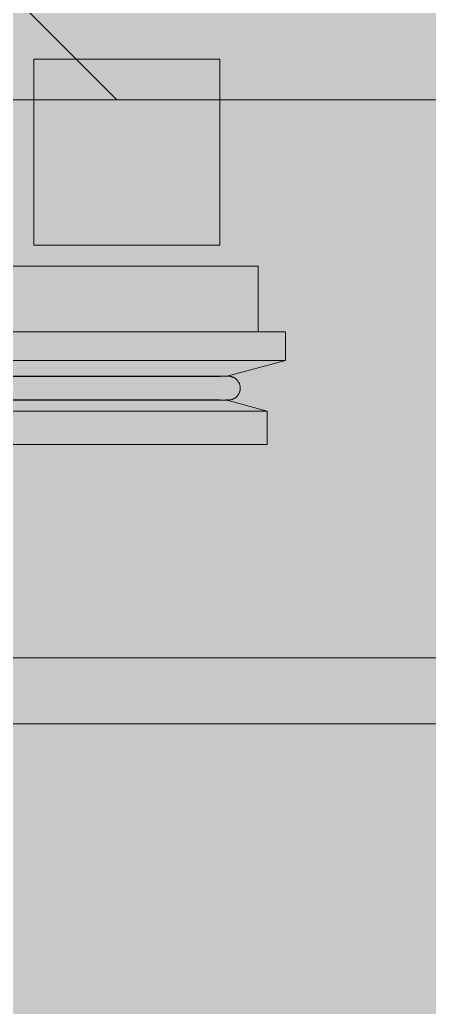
# Model space of a CAD drawing. Header units: inches. Extents: x -445 to 366, y -514 to 778.
# Drawn here: x -72.65 to -68.49, y 266.11 to 276.14 of the extents above; entities that cross this region are included whole.
import ezdxf

# ---------------------------------------------------------------- set-up
doc = ezdxf.new("R2010")
doc.units = ezdxf.units.IN
doc.header["$MEASUREMENT"] = 0
for name, color, linetype, lineweight in [('A-DETL-GENF', 92, 'Continuous', 9), ('A-WALL', 113, 'Continuous', 9), ('A-WALL-PATT', 111, 'Continuous', 13), ('I-WALL', 2, 'Continuous', 9), ('Q-SPCQ', 91, 'Continuous', 9)]:
    doc.layers.add(name, color=color, linetype=linetype, lineweight=lineweight)

# ---------------------------------------------------------------- blocks, each defined once
blk = doc.blocks.new('Hecht_PAD_AA-Arch_detached_rvt-1-Test Fit - Mezzanine Plan')
at = {"layer": 'A-WALL-PATT'}
h = blk.add_hatch(dxfattribs=at)
h.set_pattern_fill('FP_19', color=256, style=0, pattern_type=2)
h.set_pattern_definition([(45, (0, 0), (-8.4853, 8.4853), []), (135, (0, 0), (-8.4853, -8.4853), [])])
h.paths.add_polyline_path([(-75.01, 275.331), (-44.487, 275.331), (-36.862, 282.956), (-140.487, 282.956), (-92.487, 279.143), (-140.487, 275.331), (-75.446, 275.331)], flags=0)
at = {"layer": 'I-WALL'}
for p, q in [((-72.951, 275.331), (-72.51, 275.331)), ((-72.51, 275.331), (-70.62, 275.331)), ((-70.62, 275.331), (-44.487, 275.331))]:
    blk.add_line(p, q, dxfattribs=at)
blk = doc.blocks.new('schindler-3300na_traction_elevator_machine_room-less_general_purpose_front_or_front-rear_opening_2100-3500_capacity_3300bim - 3500 Front-2750691-Test Fit - Mezzanine Plan')
at = {"layer": 'Q-SPCQ'}
for p, q in [((47.008, -42.795), (47.008, 40.276)), ((40.669, -1.181), (40.669, -30.394)), ((41.339, -12.803), (41.339, -36.693)), ((41.339, -33.543), (41.339, -12.803)), ((41.339, -12.803), (41.339, -33.543)), ((41.339, -33.543), (41.339, -12.803)), ((41.339, -12.803), (41.339, -33.543)), ((41.339, -33.543), (41.339, -12.803)), ((41.339, -12.803), (41.339, -33.543)), ((44.359, -17.33), (44.359, -13.535)), ((44.359, -13.535), (44.359, -17.33)), ((43.844, -15.355), (43.844, -13.542)), ((43.844, -13.542), (43.844, -17.144)), ((45.319, -14.639), (45.319, -13.863)), ((45.319, -13.863), (45.319, -17.054)), ((43.508, -17.144), (43.508, -13.969)), ((43.508, -13.969), (43.508, -17.144)), ((44.65, -13.968), (44.65, -17.054)), ((44.65, -13.97), (44.65, -17.33)), ((44.65, -14.63), (44.65, -14.117)), ((43.961, -16.666), (43.961, -14.145)), ((43.961, -14.145), (43.961, -16.666)), ((44.197, -16.2), (44.197, -14.145)), ((44.197, -14.145), (44.197, -16.666)), ((44.65, -17.07), (44.65, -14.628)), ((44.65, -17.054), (44.65, -14.63)), ((45.319, -17.054), (45.319, -14.639)), ((45.532, -14.772), (45.532, -16.662)), ((45.532, -16.662), (45.532, -14.772)), ((45.532, -14.772), (47.422, -14.772)), ((47.422, -14.772), (45.532, -14.772)), ((47.422, -14.772), (47.422, -16.662)), ((47.422, -16.662), (47.422, -14.772)), ((43.844, -16.931), (43.844, -15.355)), ((44.197, -16.666), (44.197, -16.2)), ((43.844, -17.144), (43.961, -16.725)), ((44.197, -16.725), (44.359, -17.33)), ((47.422, -16.662), (45.532, -16.662)), ((47.422, -16.662), (45.532, -16.662)), ((43.844, -17.144), (43.844, -16.931)), ((43.508, -17.144), (43.844, -17.144)), ((44.65, -17.054), (45.319, -17.054)), ((44.65, -17.33), (44.65, -17.07)), ((44.359, -17.33), (44.65, -17.33))]:
    blk.add_line(p, q, dxfattribs=at)
at = {"layer": 'Q-SPCQ', "flags": 128}
for points in [[(43.958, -14.626), (43.958, -14.764), (43.958, -14.9), (43.958, -15.032), (43.958, -15.16), (43.958, -15.285), (43.958, -15.406), (43.958, -15.522), (43.958, -15.634), (43.958, -15.742), (43.958, -15.845), (43.958, -15.943), (43.958, -16.036), (43.958, -16.124), (43.958, -16.207), (43.958, -16.284), (43.958, -16.356), (43.958, -16.421), (43.958, -16.482), (43.958, -16.536), (43.958, -16.584), (43.958, -16.626), (43.958, -16.662), (43.958, -16.692), (43.958, -16.716), (43.958, -16.733), (43.958, -16.745), (43.958, -16.75), (43.958, -16.75)], [(44.2, -16.75), (44.2, -16.747), (44.2, -16.737), (44.2, -16.721), (44.2, -16.699), (44.2, -16.671), (44.2, -16.637), (44.2, -16.596), (44.2, -16.549), (44.2, -16.497), (44.2, -16.438), (44.2, -16.374), (44.2, -16.304), (44.2, -16.228), (44.2, -16.147), (44.2, -16.06), (44.2, -15.969), (44.2, -15.872), (44.2, -15.77), (44.2, -15.664), (44.2, -15.553), (44.2, -15.437), (44.2, -15.318), (44.2, -15.194), (44.2, -15.067), (44.2, -14.936), (44.2, -14.801), (44.2, -14.663), (44.2, -14.523)], [(44.2, -14.194), (44.2, -14.34), (44.2, -14.484), (44.2, -14.626), (44.2, -14.764), (44.2, -14.9), (44.2, -15.032), (44.2, -15.16), (44.2, -15.285)], [(43.958, -15.318), (43.958, -15.194), (43.958, -15.067), (43.958, -14.936), (43.958, -14.801), (43.958, -14.663), (43.958, -14.523)], [(43.958, -16.202), (43.958, -16.147), (43.958, -16.06), (43.958, -15.969), (43.958, -15.872), (43.958, -15.77), (43.958, -15.664), (43.958, -15.553), (43.958, -15.437), (43.958, -15.346)], [(44.2, -15.342), (44.2, -15.406), (44.2, -15.522), (44.2, -15.634), (44.2, -15.742), (44.2, -15.845), (44.2, -15.943), (44.2, -16.036), (44.2, -16.124), (44.2, -16.204)], [(43.958, -16.637), (43.958, -16.596), (43.958, -16.549), (43.958, -16.497), (43.958, -16.438), (43.958, -16.374), (43.958, -16.304), (43.958, -16.228)], [(44.2, -16.214), (44.2, -16.284), (44.2, -16.356), (44.2, -16.421), (44.2, -16.482), (44.2, -16.536), (44.2, -16.584), (44.2, -16.626), (44.2, -16.662)], [(43.958, -16.75), (43.958, -16.747), (43.958, -16.737), (43.958, -16.721), (43.958, -16.699), (43.958, -16.671), (43.958, -16.637)], [(44.2, -16.75), (44.2, -16.755), (44.199, -16.759), (44.199, -16.764), (44.198, -16.769), (44.197, -16.774), (44.196, -16.778), (44.195, -16.783), (44.194, -16.788), (44.192, -16.792), (44.19, -16.797), (44.188, -16.801), (44.186, -16.805), (44.184, -16.81), (44.181, -16.814), (44.179, -16.818), (44.176, -16.822), (44.173, -16.826), (44.17, -16.829), (44.167, -16.833), (44.163, -16.836), (44.16, -16.84), (44.156, -16.843), (44.152, -16.846), (44.148, -16.849), (44.144, -16.851), (44.14, -16.854), (44.136, -16.856), (44.132, -16.858), (44.127, -16.86), (44.123, -16.862), (44.118, -16.864), (44.114, -16.865), (44.109, -16.867), (44.104, -16.868), (44.1, -16.869), (44.095, -16.869), (44.09, -16.87), (44.085, -16.87), (44.08, -16.87), (44.076, -16.87), (44.071, -16.87), (44.066, -16.87), (44.061, -16.869), (44.056, -16.868), (44.052, -16.867), (44.047, -16.866), (44.042, -16.865), (44.038, -16.863), (44.033, -16.861), (44.029, -16.859), (44.025, -16.857), (44.02, -16.855), (44.016, -16.853), (44.012, -16.85), (44.008, -16.847), (44.004, -16.844), (44.001, -16.841), (43.997, -16.838), (43.994, -16.835), (43.99, -16.831), (43.987, -16.828), (43.984, -16.824), (43.981, -16.82), (43.978, -16.816), (43.976, -16.812), (43.973, -16.808), (43.971, -16.803), (43.969, -16.799), (43.967, -16.795), (43.965, -16.79), (43.964, -16.786), (43.963, -16.781), (43.961, -16.776), (43.96, -16.772), (43.96, -16.767), (43.959, -16.762), (43.959, -16.757), (43.958, -16.752), (43.958, -16.748), (43.959, -16.743), (43.959, -16.738), (43.96, -16.733), (43.96, -16.728), (43.961, -16.725)], [(44.2, -16.662), (44.2, -16.692), (44.2, -16.716), (44.2, -16.733), (44.2, -16.745), (44.2, -16.75), (44.2, -16.75)]]:
    blk.add_lwpolyline(points, dxfattribs=at)

msp = doc.modelspace()

# ---------------------------------------------------------------- hatches: boundary and pattern name
at = {"layer": 'A-DETL-GENF'}
h = msp.add_hatch(color=256, dxfattribs=at)
h.paths.add_polyline_path([(-191.286, -481.669), (77.423, -481.669), (77.423, -473.544), (-206.487, -473.544), (-206.487, -481.669)], flags=0)
h.paths.add_polyline_path([(-282.141, -478.044), (-246.482, -478.005), (-246.482, -473.544), (-285.987, -473.544), (-285.987, -478.044)], flags=0)
h.paths.add_polyline_path([(-382.081, -478.044), (-357.987, -478.005), (-357.987, -473.544), (-385.987, -473.544), (-385.987, -324.107), (-390.487, -324.107), (-390.448, -478.044), (-386.624, -478.044)], flags=0)
h.paths.add_polyline_path([(-9.576, -467.544), (77.423, -467.544), (77.423, -466.419), (-38.237, -466.419), (-38.237, -353.919), (-42.575, -353.919), (-38.517, -357.777), (-45.862, -458.794), (-45.862, -457.544), (-183.362, -457.544), (-183.362, -456.044), (-128.986, -456.044), (-129.686, -454.544), (-183.362, -454.544), (-183.362, -415.543), (-147.872, -415.543), (-148.338, -414.544), (-92.362, -414.544), (-92.372, -404.544), (-183.362, -404.544), (-183.362, -364.544), (-84.256, -364.544), (-84.256, -363.044), (-183.362, -363.044), (-183.362, -362.874), (-248.907, -362.874), (-248.907, -456.214), (-202.33, -456.214), (-202.33, -456.044), (-202.203, -456.044), (-202.203, -456.214), (-200.372, -456.214), (-200.372, -456.688), (-202.203, -456.688), (-202.203, -457.544), (-250.237, -457.544), (-250.237, -361.544), (-45.862, -361.544), (-45.862, -353.919), (-257.862, -353.919), (-257.862, -466.419), (-285.987, -466.419), (-285.987, -467.544), (-29.705, -467.544)], flags=0)
h.paths.add_polyline_path([(-372.996, -467.544), (-357.987, -467.544), (-357.987, -466.419), (-378.862, -466.419), (-378.862, -324.107), (-379.987, -324.107), (-379.987, -467.544), (-376.842, -467.544)], flags=0)
h.paths.add_polyline_path([(-42.049, -462.607), (-45.862, -462.607), (-45.862, -458.794)], flags=0)
h.paths.add_polyline_path([(-127.688, -413.044), (-183.362, -413.044), (-183.362, -412.543), (-149.271, -412.543), (-149.737, -411.544), (-94.999, -411.518), (-94.967, -411.444), (-95.055, -411.169), (-95.362, -410.75), (-95.362, -407.544), (-183.362, -407.544), (-183.362, -406.044), (-93.862, -406.044), (-93.862, -413.044), (-123.145, -413.044)], flags=0)
h.paths.add_polyline_path([(-95.888, -408.944), (-95.888, -408.943), (-95.737, -408.944)], flags=0)
h.paths.add_polyline_path([(-378.362, 58.331), (-378.362, 124.956), (-372.674, 124.956), (-372.674, 130.956), (-378.362, 130.956), (-378.362, 245.456), (-372.674, 245.456), (-372.674, 251.456), (-378.362, 251.456), (-378.362, 262.081), (-379.987, 262.081), (-379.987, 58.331), (-378.862, 58.331)], flags=0)
h.paths.add_polyline_path([(-318.862, 58.331), (-318.862, 162.331), (-294.862, 162.331), (-294.862, 303.581), (-379.987, 303.581), (-379.987, 268.081), (-372.362, 268.081), (-372.362, 78.956), (-377.487, 78.956), (-377.487, 68.956), (-372.362, 68.956), (-372.362, 58.331), (-336.654, 58.331)], flags=0)
h.paths.add_polyline_path([(-372.362, 69.305), (-377.138, 69.305), (-377.138, 78.607), (-372.362, 78.607), (-372.362, 71.304)], flags=0)
h.paths.add_polyline_path([(-375.426, 125.247), (-378.362, 125.268), (-378.362, 130.665), (-372.965, 130.665), (-372.996, 125.247)], flags=0)
h.paths.add_polyline_path([(-140.487, 173.331), (-142.862, 165.706), (-148.112, 165.706), (-141.532, 172.286)], flags=0)
h.paths.add_polyline_path([(-44.487, 173.331), (-44.487, 165.706), (-140.487, 165.706), (-140.487, 173.331), (-45.918, 173.331)], flags=0)
h.paths.add_polyline_path([(-36.862, 130.456), (-36.862, 165.706), (-44.487, 173.331), (-44.487, 275.331), (-36.862, 282.956), (-140.487, 282.956), (-92.487, 279.143), (-140.487, 275.331), (-148.112, 282.956), (-148.112, 130.456), (-44.487, 130.456)], flags=0)
h.paths.add_polyline_path([(-372.965, 245.747), (-378.362, 245.768), (-378.362, 251.165), (-372.965, 251.165)], flags=0)
h.paths.add_polyline_path([(-73.137, 271.831), (-73.137, 271.831), (-71.927, 271.831)], flags=0)
h.paths.add_polyline_path([(-136.112, 578.331), (-39.237, 578.331), (-39.237, 578.831), (41.513, 578.831), (41.513, 593.581), (-138.487, 593.581), (-138.487, 578.331)], flags=0)
h.paths.add_polyline_path([(37.888, 579.456), (-134.862, 579.456), (-134.862, 585.456), (37.888, 585.456)], flags=0)

# ---------------------------------------------------------------- linework, layer by layer
at = {"layer": 'A-WALL'}
msp.add_line((-140.487, 275.331), (-44.487, 275.331), dxfattribs=at)

# ---------------------------------------------------------------- block references
msp.add_blockref('Hecht_PAD_AA-Arch_detached_rvt-1-Test Fit - Mezzanine Plan', (0, 0))
at = {"layer": 'Q-SPCQ', "rotation": 90}
msp.add_blockref('schindler-3300na_traction_elevator_machine_room-less_general_purpose_front_or_front-rear_opening_2100-3500_capacity_3300bim - 3500 Front-2750691-Test Fit - Mezzanine Plan', (-87.282, 228.323), dxfattribs=at)

doc.saveas('drawing.dxf')
